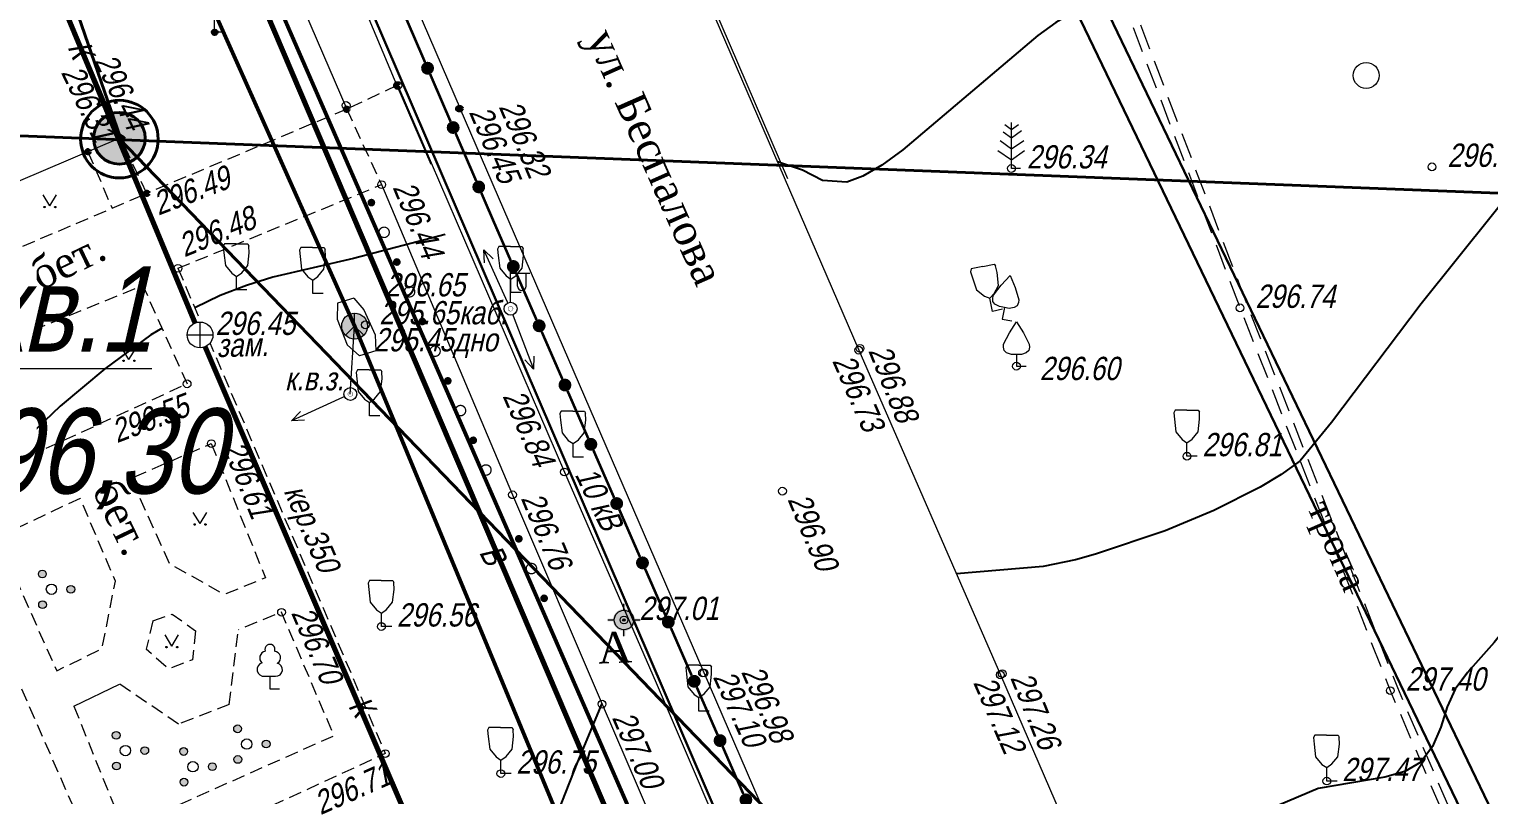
# Model space of a CAD drawing. Header units: metres. Extents: x 5191936 to 10384803, y 4968698 to 9938221.
# Drawn here: x 5192419.4 to 5192475.8, y 4968807.6 to 4968837.2 of the extents above; entities that cross this region are included whole.
import ezdxf

# ---------------------------------------------------------------- set-up
doc = ezdxf.new("R2010")
doc.units = ezdxf.units.M
doc.set_wipeout_variables(frame=1)
for name, pattern in [('COMMUN', [6, 5, -1]), ('DASHED', [0.75, 0.5, -0.25]), ('DASHEDX2', [1.5, 1, -0.5])]:
    doc.linetypes.add(name, pattern=pattern)
doc.layers.get('0').update_dxf_attribs({"lineweight": 18})
for name, color, linetype, lineweight in [('31252100', 7, 'Continuous', 18), ('51361800', 7, 'Continuous', 18), ('51472300', 7, 'Continuous', 18), ('51478610', 7, 'Continuous', 18), ('71133100', 7, 'Continuous', 18), ('71133200', 7, 'Continuous', 18), ('71133300', 7, 'Continuous', 18), ('71133600', 7, 'Continuous', 18), ('71211000', 7, 'Continuous', 18), ('82211000', 7, 'Continuous', 18), ('Commun', 7, 'Continuous', 18), ('GEO_POINTS', 7, 'Continuous', 18), ('Otm', 7, 'Continuous', 18), ('Sit', 7, 'Continuous', 18), ('Text', 7, 'Continuous', 18), ('Text_com', 7, 'Continuous', 18), ('Us_znak', 7, 'Continuous', 18), ('Us_znak_fon', 7, 'Continuous', 18), ('Рамка и сетка', 7, 'Continuous', 18)]:
    doc.layers.add(name, color=color, linetype=linetype, lineweight=lineweight)
doc.layers.add('71224000', color=7, linetype='Continuous')
doc.layers.add('R_Поверхность1_CNT-MIN', color=7, linetype='Continuous')
doc.styles.add('eskd', font='ESKD1.shx', dxfattribs={"width": 1.2, "oblique": 15})
doc.styles.get("Standard").update_dxf_attribs({"font": 'arial.ttf', "width": 0.8, "oblique": 13, "height": 0.9})
doc.styles.add('style1', font='times.ttf', dxfattribs={"height": 1})
doc.linetypes.add('KABELww_500', pattern='A,0.0001,-0.4,[131,ltypeshp.shx,S=0.4,R=90,X=0.4,Y=-0.4],0.2,[131,ltypeshp.shx,S=0.2,R=90,X=0.4,Y=-0.2],3.6,[131,ltypeshp.shx,S=0.2,R=-90,X=-0.4,Y=0.2],0.2,[131,ltypeshp.shx,S=0.4,R=-90,X=-0.4,Y=0.4],-0.8,4,-0.4', length=9.6001)
doc.linetypes.add('TEL_500', pattern='A,0.0001,-0.5,1.5,[133,ltypeshp.shx,S=0.1,R=0,X=-0.1,Y=0],1.5,-0.5', length=4.0001)
doc.linetypes.add('ПОДЗ_ЛИНИИ_СВЯЗИ', pattern='A,4.8,-0.2,[133,ltypeshp.shx,S=0.2,R=0,X=-0.2,Y=0],-0.2,4.8,-2', length=12)

# ---------------------------------------------------------------- blocks, each defined once
blk = doc.blocks.new('GAZON')
at = {"layer": 'Us_znak', "linetype": 'COMMUN', "lineweight": -2}
for points in [[(-0.233, -0.041, 1), (-0.183, -0.041, 1)], [(0.183, -0.041, 1), (0.233, -0.041, 1)]]:
    blk.add_hatch(color=0, dxfattribs=at).paths.add_polyline_path(points)
at = {"layer": 'Us_znak', "color": 0, "linetype": 'COMMUN', "lineweight": -2}
for points in [[(0, 0), (-0.26, 0.427)], [(0, 0), (0.26, 0.427)]]:
    blk.add_lwpolyline(points, dxfattribs=at)
for centre in [(-0.208, -0.041), (0.208, -0.041)]:
    blk.add_circle(centre, 0.025, dxfattribs=at)
blk = doc.blocks.new('71133200')
for p, q in [((-0.924145, 3.560442), (-1.024145, 3.360442)), ((-0.024145, 3.560442), (-0.924145, 3.560442)), ((-0.024145, 3.560442), (0.875855, 3.560442)), ((0.875855, 3.560442), (0.958164, 3.395824)), ((0.975974, 2.864397), (0.958164, 3.395824)), ((-1.024145, 3.360442), (-0.977382, 2.864397)), ((-0.977382, 2.864397), (-0.861899, 1.88241)), ((0.861899, 1.88241), (0.975974, 2.864397)), ((-0.861899, 1.88241), (-0.374616, 1.28565)), ((-0.374616, 1.28565), (0, 1.039723)), ((0, 1.039723), (0.401375, 1.321765)), ((0.401375, 1.321765), (0.861899, 1.88241)), ((0, 0), (0, 1.039723)), ((0.8, 0), (0, 0))]:
    blk.add_line(p, q)
at = {"style": 'eskd', "oblique": 14.99997778}
blk.add_attdef('Z', (1.873004, -0.239356), '', height=2, dxfattribs=at)
blk = doc.blocks.new('*U57')
at = {"layer": '82211000', "linetype": 'Continuous', "ltscale": 0.5}
for points in [[(5192429.752, 4968847.366, 1), (5192429.95, 4968846.907, 1)], [(5192430.741, 4968845.07, 1), (5192430.939, 4968844.611, 1)], [(5192431.731, 4968842.774, 1), (5192431.928, 4968842.315, 1)], [(5192432.72, 4968840.478, 1), (5192432.918, 4968840.019, 1)], [(5192433.709, 4968838.182, 1), (5192433.907, 4968837.723, 1)], [(5192434.699, 4968835.887, 1), (5192434.897, 4968835.427, 1)], [(5192435.688, 4968833.591, 1), (5192435.886, 4968833.132, 1)], [(5192436.678, 4968831.295, 1), (5192436.875, 4968830.836, 1)]]:
    blk.add_hatch(color=256, dxfattribs=at).paths.add_polyline_path(points, flags=0)
at = {"layer": '82211000', "linetype": 'Continuous', "ltscale": 0.5, "flags": 128}
blk.add_lwpolyline([(5192429.356, 4968848.284, 0.1, 0.1, 0), (5192429.752, 4968847.366, 0, 0, 0)], format="xyseb", dxfattribs=at)
at = {"layer": '82211000', "linetype": 'Continuous', "ltscale": 0.5, "const_width": 0.1}
for points in [[(5192429.95, 4968846.907), (5192430.741, 4968845.07)], [(5192430.939, 4968844.611), (5192431.731, 4968842.774)], [(5192431.928, 4968842.315), (5192432.72, 4968840.478)], [(5192432.918, 4968840.019), (5192433.709, 4968838.182)], [(5192433.907, 4968837.723), (5192434.699, 4968835.887)], [(5192434.897, 4968835.427), (5192435.688, 4968833.591)], [(5192435.886, 4968833.132), (5192436.678, 4968831.295)]]:
    blk.add_lwpolyline(points, dxfattribs=at)
at = {"layer": '82211000', "ltscale": 0.5, "const_width": 0.1}
blk.add_lwpolyline([(5192436.875, 4968830.836), (5192437.386, 4968829.652)], dxfattribs=at)
blk = doc.blocks.new('71133100')
for p, q in [((-0.39, 0.96), (0.43, 0.96)), ((0, 0.96), (0, 0)), ((0, 0), (0.75, 0))]:
    blk.add_line(p, q)
for centre, radius, start, end in [((0.01, 3.04), 0.39, 339.52, 198.62), ((-0.26, 2.38), 0.52, 101.09, 227.21), ((0.33, 2.4), 0.5, 301.87, 85.62), ((-0.44, 1.5), 0.538, 107.1058, 275.2306), ((0.46, 1.48), 0.52, 267.04, 76.7)]:
    blk.add_arc(centre, radius, start, end)
at = {"style": 'eskd', "oblique": 15}
blk.add_attdef('Z', (1.7, -0.17), '', height=2, dxfattribs=at)
blk = doc.blocks.new('71211000')
at = {"linetype": 'Continuous'}
h = blk.add_hatch(color=256, dxfattribs=at)
h.paths.add_polyline_path([(-0.39, -1.19, 1), (-0.99, -1.19, 1)])
h.paths.add_polyline_path([(-0.41, 1.18, 1), (-1.01, 1.18, 1)])
h.paths.add_polyline_path([(1.2, 0, 1), (1.8, 0, 1)])
for centre, radius in [((-0.71, 1.18), 0.3), ((0, 0), 0.4), ((1.5, 0), 0.3), ((-0.69, -1.19), 0.3)]:
    blk.add_circle(centre, radius)
blk = doc.blocks.new('KOLTEL')
at = {"layer": 'Us_znak_fon', "linetype": 'DASHEDX2', "ltscale": 10, "true_color": 0xffffff}
blk.add_hatch(color=7, dxfattribs=at).paths.add_polyline_path([(-0.524, 0, 1), (0.524, 0, 1)])
at = {"layer": 'Us_znak', "color": 0, "linetype": 'Continuous', "lineweight": -2}
for q in [(-0.354, -0.354), (0, 0.5), (0.354, -0.354)]:
    blk.add_line((0, 0), q, dxfattribs=at)
blk.add_circle((0, 0), 0.5, dxfattribs=at)
blk = doc.blocks.new('NAPR')
at = {"layer": 'Us_znak', "color": 0, "linetype": 'Continuous', "lineweight": -2}
for p in [(-0.191, 2.038), (0.189, 2.037)]:
    blk.add_line(p, (0, 2.5), dxfattribs=at)
blk.add_lwpolyline([(0, 0), (0, 2.5)], dxfattribs=at)
blk = doc.blocks.new('51472300')
for p, q in [((0, 0.5), (0, 3)), ((0, 2.75), (1.5, 2.75)), ((0.54, 1.74), (0.54, 2.75)), ((1.2, 1.74), (1.2, 2.75))]:
    blk.add_line(p, q)
at = {"color": 7}
for radius in [0.5, 0.05]:
    blk.add_circle((0, 0), radius, dxfattribs=at)
blk.add_arc((0.87, 1.75), 0.331, 182.1567, 357.8433)
at = {"oblique": 15}
blk.add_attdef('Z', (1.02, -1.37), '', height=2, dxfattribs=at)
blk = doc.blocks.new('51478610')
at = {"style": 'eskd', "oblique": 15}
blk.add_attdef('Z', (1.11, -0.78), '', height=2, dxfattribs=at)
at = {"color": 7}
blk.add_wipeout([(0.5, 0.05), (0.48, 0.15), (0.44, 0.24), (0.39, 0.32), (0.32, 0.39), (0.24, 0.44), (0.15, 0.48), (0.05, 0.5), (-0.05, 0.5), (-0.15, 0.48), (-0.24, 0.44), (-0.32, 0.39), (-0.39, 0.32), (-0.44, 0.24), (-0.48, 0.15), (-0.5, 0.05), (-0.5, -0.05), (-0.48, -0.15), (-0.44, -0.24), (-0.39, -0.32), (-0.32, -0.39), (-0.24, -0.44), (-0.15, -0.48), (-0.05, -0.5), (0.05, -0.5), (0.15, -0.48), (0.24, -0.44), (0.32, -0.39), (0.39, -0.32), (0.44, -0.24), (0.48, -0.15), (0.5, -0.05)], dxfattribs=at)
at = {"color": 7, "const_width": 0.375}
blk.add_lwpolyline([(0.01, 0.01, 1), (-0.01, -0.01, 1), (0.01, 0.01)], format="xyb", close=True, dxfattribs=at)
blk.add_circle((0, 0), 0.5)
blk = doc.blocks.new('71133300')
for p, q in [((0, 0.91), (0, 0)), ((0, 0), (0.76, 0))]:
    blk.add_line(p, q)
blk.add_lwpolyline([(0, 0.91), (-0.38, 0.91), (-0.76, 1.03), (-0.95, 1.21), (-1.01, 1.47), (-0.99, 1.69), (-0.54, 2.57), (0, 3.42), (0.54, 2.57), (0.99, 1.69), (1.01, 1.47), (0.95, 1.21), (0.76, 1.03), (0.39, 0.91)], close=True)
at = {"style": 'eskd', "oblique": 15}
blk.add_attdef('Z', (1.77, -0.69), '', height=2, dxfattribs=at)
blk = doc.blocks.new('71133600')
for p, q in [((-0.52, 3.39), (0, 3.02)), ((0, 3.02), (0.55, 3.39)), ((-0.86, 2.16), (0, 1.51)), ((0, 1.51), (0.96, 2.16))]:
    blk.add_line(p, q)
for points in [[(0.71, 0), (0, 0), (0, 3.55)], [(-0.64, 2.84), (0, 2.37), (0, 2.37), (0.78, 2.93)], [(-1.05, 1.38), (0, 0.67), (1, 1.38)]]:
    blk.add_lwpolyline(points)
at = {"style": 'eskd', "oblique": 15}
blk.add_attdef('Z', (2.03, -0.19), '', height=2, dxfattribs=at)
blk = doc.blocks.new('POINT')
at = {"layer": 'Us_znak', "linetype": 'Continuous', "lineweight": -2}
h = blk.add_hatch(color=0, dxfattribs=at)
edge = h.paths.add_edge_path()
edge.add_arc((0, 0), 0.05, 0, 360)
at = {"layer": 'Us_znak_fon', "linetype": 'Continuous', "true_color": 0xffffff}
blk.add_hatch(color=7, dxfattribs=at).paths.add_polyline_path([(-0.422, 0.05, -0.346708), (-0.05, 0.422), (-0.05, 0.625), (0.05, 0.625), (0.05, 0.422, -0.346708), (0.422, 0.05), (0.625, 0.05), (0.625, -0.05), (0.422, -0.05, -0.346708), (0.05, -0.422), (0.05, -0.625), (-0.05, -0.625), (-0.05, -0.422, -0.346708), (-0.422, -0.05), (-0.625, -0.05), (-0.625, 0.05)])
at = {"layer": 'Us_znak', "color": 0, "linetype": 'Continuous', "lineweight": -2}
for p, q in [((0, 0.375), (0, 0.625)), ((-0.625, 0), (-0.375, 0)), ((0.375, 0), (0.625, 0)), ((0, -0.625), (0, -0.375))]:
    blk.add_line(p, q, dxfattribs=at)
for radius in [0.375, 0.05]:
    blk.add_circle((0, 0), radius, dxfattribs=at)
blk = doc.blocks.new('51361800a')
at = {"style": 'eskd', "oblique": 15}
for tag, p in [('Z', (1.72, 1.4)), ('Z1', (1.72, -1)), ('Z2', (1.72, -3.4))]:
    blk.add_attdef(tag, p, '', height=2, dxfattribs=at)
at = {"color": 7}
blk.add_wipeout([(-0.1, 1), (-0.29, 0.96), (-0.47, 0.89), (-0.64, 0.78), (-0.78, 0.64), (-0.89, 0.47), (-0.96, 0.29), (-1, 0.1), (-1, -0.1), (-0.96, -0.29), (-0.89, -0.47), (-0.78, -0.64), (-0.64, -0.78), (-0.47, -0.89), (-0.29, -0.96), (-0.1, -1), (0.1, -1), (0.29, -0.96), (0.47, -0.89), (0.64, -0.78), (0.78, -0.64), (0.89, -0.47), (0.96, -0.29), (1, -0.1), (1, 0.1), (0.96, 0.29), (0.89, 0.47), (0.78, 0.64), (0.64, 0.78), (0.47, 0.89), (0.29, 0.96), (0.1, 1)], dxfattribs=at)
for p, q in [((-1, 0), (1, 0)), ((0, -1), (0, 1))]:
    blk.add_line(p, q)
blk.add_circle((0, 0), 1)
blk = doc.blocks.new('31252100a')
blk.add_circle((0, 0), 1)
blk = doc.blocks.new('*U387')
at = {"layer": '82211000', "linetype": 'Continuous', "ltscale": 0.5}
for points in [[(5192438.212, 4968827.758, 1), (5192438.012, 4968828.216, 1)], [(5192439.211, 4968825.466, 1), (5192439.011, 4968825.924, 1)], [(5192440.211, 4968823.175, 1), (5192440.011, 4968823.633, 1)], [(5192441.21, 4968820.883, 1), (5192441.01, 4968821.341, 1)], [(5192442.21, 4968818.592, 1), (5192442.01, 4968819.05, 1)], [(5192443.209, 4968816.3, 1), (5192443.009, 4968816.758, 1)], [(5192444.209, 4968814.009, 1), (5192444.009, 4968814.467, 1)], [(5192445.208, 4968811.717, 1), (5192445.008, 4968812.175, 1)], [(5192446.207, 4968809.425, 1), (5192446.008, 4968809.884, 1)], [(5192447.207, 4968807.134, 1), (5192447.007, 4968807.592, 1)], [(5192448.206, 4968804.842, 1), (5192448.006, 4968805.301, 1)], [(5192449.206, 4968802.551, 1), (5192449.006, 4968803.009, 1)], [(5192450.205, 4968800.259, 1), (5192450.005, 4968800.718, 1)], [(5192451.205, 4968797.968, 1), (5192451.005, 4968798.426, 1)]]:
    blk.add_hatch(color=256, dxfattribs=at).paths.add_polyline_path(points, flags=0)
at = {"layer": '82211000', "ltscale": 0.5}
blk.add_lwpolyline([(5192438.012, 4968828.216, 0.1, 0.1, 0), (5192437.386, 4968829.652, 0.1, 0.1, 0)], format="xyseb", dxfattribs=at)
at = {"layer": '82211000', "linetype": 'Continuous', "ltscale": 0.5}
for points in [[(5192439.011, 4968825.924, 0.1, 0.1, 0), (5192438.212, 4968827.758, 0.1, 0.1, 0)], [(5192440.011, 4968823.633, 0.1, 0.1, 0), (5192439.211, 4968825.466, 0.1, 0.1, 0)], [(5192441.01, 4968821.341, 0.1, 0.1, 0), (5192440.211, 4968823.175, 0.1, 0.1, 0)], [(5192442.01, 4968819.05, 0.1, 0.1, 0), (5192441.21, 4968820.883, 0.1, 0.1, 0)], [(5192443.009, 4968816.758, 0.1, 0.1, 0), (5192442.21, 4968818.592, 0.1, 0.1, 0)], [(5192444.009, 4968814.467, 0.1, 0.1, 0), (5192443.209, 4968816.3, 0.1, 0.1, 0)], [(5192445.008, 4968812.175, 0.1, 0.1, 0), (5192444.209, 4968814.009, 0.1, 0.1, 0)], [(5192446.008, 4968809.884, 0.1, 0.1, 0), (5192445.208, 4968811.717, 0.1, 0.1, 0)], [(5192447.007, 4968807.592, 0.1, 0.1, 0), (5192446.207, 4968809.425, 0.1, 0.1, 0)], [(5192448.006, 4968805.301, 0.1, 0.1, 0), (5192447.207, 4968807.134, 0.1, 0.1, 0)], [(5192449.006, 4968803.009, 0.1, 0.1, 0), (5192448.206, 4968804.842, 0.1, 0.1, 0)], [(5192450.005, 4968800.718, 0.1, 0.1, 0), (5192449.206, 4968802.551, 0.1, 0.1, 0)], [(5192451.005, 4968798.426, 0.1, 0.1, 0), (5192450.205, 4968800.259, 0.1, 0.1, 0)]]:
    blk.add_lwpolyline(points, format="xyseb", dxfattribs=at)
at = {"layer": '82211000', "linetype": 'Continuous', "ltscale": 0.5, "flags": 128}
blk.add_lwpolyline([(5192451.604, 4968797.051, 0.1, 0.1, 0), (5192451.205, 4968797.968, 0, 0, 0)], format="xyseb", dxfattribs=at)
blk = doc.blocks.new('*U390')
at = {"layer": '71224000', "linetype": 'Continuous', "ltscale": 0.5}
for points in [[(5192438.267, 4968817.596, 1), (5192438.385, 4968817.32, 1)], [(5192439.246, 4968815.295, 1), (5192439.363, 4968815.019, 1)]]:
    blk.add_hatch(color=256, dxfattribs=at).paths.add_polyline_path(points, flags=0)
at = {"layer": '71224000', "ltscale": 0.5, "flags": 128}
blk.add_lwpolyline([(5192438.306, 4968817.504), (5192438.326, 4968817.458)], dxfattribs=at)
at = {"layer": '71224000', "linetype": 'Continuous', "ltscale": 0.5, "const_width": 0.05}
blk.add_lwpolyline([(5192438.737, 4968816.492, 1), (5192438.893, 4968816.123, 1)], format="xyb", close=True, dxfattribs=at)
blk = doc.blocks.new('*U391')
at = {"layer": '71224000', "linetype": 'Continuous', "ltscale": 0.5}
for points in [[(5192432.565, 4968830.597, 1), (5192432.683, 4968830.321, 1)], [(5192433.55, 4968828.299, 1), (5192433.668, 4968828.023, 1)], [(5192434.535, 4968826.001, 1), (5192434.653, 4968825.725, 1)], [(5192435.52, 4968823.703, 1), (5192435.638, 4968823.427, 1)], [(5192436.505, 4968821.405, 1), (5192436.623, 4968821.13, 1)]]:
    blk.add_hatch(color=256, dxfattribs=at).paths.add_polyline_path(points, flags=0)
at = {"layer": '71224000', "ltscale": 0.5, "flags": 128}
blk.add_lwpolyline([(5192432.604, 4968830.505), (5192432.624, 4968830.459)], dxfattribs=at)
at = {"layer": '71224000', "linetype": 'Continuous', "ltscale": 0.5, "const_width": 0.05}
for points in [[(5192433.038, 4968829.494, 1), (5192433.195, 4968829.126, 1)], [(5192434.023, 4968827.196, 1), (5192434.18, 4968826.828, 1)], [(5192435.008, 4968824.898, 1), (5192435.165, 4968824.53, 1)], [(5192435.992, 4968822.6, 1), (5192436.15, 4968822.232, 1)], [(5192436.977, 4968820.302, 1), (5192437.135, 4968819.935, 1)]]:
    blk.add_lwpolyline(points, format="xyb", close=True, dxfattribs=at)

msp = doc.modelspace()

# ---------------------------------------------------------------- hatches: boundary and pattern name
at = {"layer": 'Рамка и сетка', "lineweight": 40}
h = msp.add_hatch(color=1, dxfattribs=at)
h.dxf.hatch_style = 1
h.paths.add_polyline_path([(5192423.7, 4968833.522, 0.733042), (5192421.881, 4968832.948, 0.278388), (5192422.415, 4968832.063)])
h.paths.add_polyline_path([(5192423.881, 4968832.948, 0.15404), (5192423.7, 4968833.522), (5192422.415, 4968832.063, 0.564471)])

# ---------------------------------------------------------------- linework, layer by layer
at = {"color": 192, "linetype": 'ПОДЗ_ЛИНИИ_СВЯЗИ', "lineweight": 60, "ltscale": 0.4, "const_width": 0.15, "flags": 128}
for points, elevation in [([(5192359.414, 4968975.202), (5192400.151, 4968879.163), (5192415.349, 4968862.931), (5192431.978, 4968825.684)], 290.481), ([(5192419.742, 4968859.39), (5192467.862, 4968749.101)], 295.619)]:
    msp.add_lwpolyline(points, dxfattribs=dict(at, elevation=elevation))
at = {"layer": 'Commun', "color": 1, "linetype": 'KABELww_500', "lineweight": 30, "elevation": 289.986, "flags": 128}
for points in [[(5192382.466, 4969011.289), (5192415.089, 4968933.441), (5192434.818, 4968889.937), (5192496.307, 4968762.206)], [(5192470.823, 4968955.324), (5192470.043, 4968959.241), (5192459.28, 4968956.949), (5192460.771, 4968950.247), (5192451.844, 4968948.527), (5192433.445, 4968895.36), (5192497.244, 4968762.638)], [(5192425.079, 4968855.453), (5192470.325, 4968750.235)]]:
    msp.add_lwpolyline(points, dxfattribs=at)
at = {"layer": 'Commun', "color": 32, "linetype": 'COMMUN', "ltscale": 0.7, "const_width": 0.2, "flags": 128}
msp.add_lwpolyline([(5192413.603, 4968855.148), (5192425.998, 4968825.342)], dxfattribs=at)
at = {"layer": 'Commun', "color": 106, "linetype": 'COMMUN', "ltscale": 0.7, "const_width": 0.2, "elevation": 295.736, "flags": 128}
msp.add_lwpolyline([(5192423.269, 4968850.237), (5192466.623, 4968748.53)], dxfattribs=at)
at = {"layer": 'GEO_POINTS', "color": 1}
for points, elevation in [([(5192433.646, 4968834.986), (5192433.646, 4968834.986)], 296.379), ([(5192431.649, 4968834.216), (5192431.649, 4968834.216)], 296.328), ([(5192457.376, 4968831.78), (5192457.376, 4968831.78)], 296.336), ([(5192473.638, 4968831.842), (5192473.638, 4968831.842)], 296.859), ([(5192433.021, 4968831.155), (5192433.021, 4968831.155)], 296.436), ([(5192425.145, 4968827.918), (5192425.145, 4968827.918)], 296.482), ([(5192466.214, 4968826.389), (5192466.214, 4968826.389)], 296.736), ([(5192432.39, 4968825.733), (5192432.39, 4968825.733)], 296.654), ([(5192425.998, 4968825.342), (5192425.998, 4968825.342)], 296.449), ([(5192451.471, 4968824.754), (5192451.471, 4968824.754)], 296.733), ([(5192451.517, 4968824.822), (5192451.517, 4968824.822)], 296.884), ([(5192457.57, 4968824.134), (5192457.57, 4968824.134)], 296.602), ([(5192425.499, 4968823.45), (5192425.499, 4968823.45)], 296.548), ([(5192426.435, 4968821.141), (5192426.435, 4968821.141)], 296.608), ([(5192464.164, 4968820.652), (5192464.164, 4968820.652)], 296.811), ([(5192440.091, 4968820.039), (5192440.091, 4968820.039)], 296.84), ([(5192448.521, 4968819.302), (5192448.521, 4968819.302)], 296.897), ([(5192438.083, 4968819.161), (5192438.083, 4968819.161)], 296.764), ([(5192429.151, 4968814.618), (5192429.151, 4968814.618)], 296.697), ([(5192442.391, 4968814.319), (5192442.391, 4968814.319)], 297.012), ([(5192433.014, 4968814.065), (5192433.014, 4968814.065)], 296.557), ([(5192445.431, 4968812.276), (5192445.431, 4968812.276)], 297.101), ([(5192445.488, 4968812.269), (5192445.488, 4968812.269)], 296.976), ([(5192456.948, 4968812.198), (5192456.948, 4968812.198)], 297.121), ([(5192457.019, 4968812.246), (5192457.019, 4968812.246)], 297.263), ([(5192472.024, 4968811.589), (5192472.024, 4968811.589)], 297.397), ([(5192441.545, 4968811.065), (5192441.545, 4968811.065)], 297.001), ([(5192433.163, 4968809.153), (5192433.163, 4968809.153)], 296.705), ([(5192437.632, 4968808.379), (5192437.632, 4968808.379)], 296.75), ([(5192469.57, 4968808.089), (5192469.57, 4968808.089)], 297.474)]:
    msp.add_lwpolyline(points, dxfattribs=dict(at, elevation=elevation))
at = {"layer": 'GEO_POINTS', "lineweight": 60}
for centre in [(5192426.562, 4968837.046, 296.253), (5192433.609, 4968834.984, 296.399), (5192431.669, 4968834.07, 296.342), (5192436.006, 4968834.09, 296.449), (5192436.055, 4968834.095, 296.322), (5192422.923, 4968832.966, 296.309), (5192422.985, 4968832.924, 296.439), (5192421.666, 4968832.425, 296.313), (5192423.942, 4968830.818, 296.494)]:
    msp.add_circle(centre, 0.06, dxfattribs=at)
at = {"layer": 'GEO_POINTS', "color": 1}
for centre in [(5192433.646, 4968834.986, 296.379), (5192431.649, 4968834.216, 296.328), (5192457.376, 4968831.78, 296.336), (5192473.638, 4968831.842, 296.859), (5192433.021, 4968831.155, 296.436), (5192425.145, 4968827.918, 296.482), (5192466.214, 4968826.389, 296.736), (5192425.998, 4968825.342, 296.449), (5192432.39, 4968825.733, 296.654), (5192451.471, 4968824.754, 296.733), (5192451.517, 4968824.822, 296.884), (5192457.57, 4968824.134, 296.602), (5192425.499, 4968823.45, 296.548), (5192426.435, 4968821.141, 296.608), (5192464.164, 4968820.652, 296.811), (5192440.091, 4968820.039, 296.84), (5192438.083, 4968819.161, 296.764), (5192448.521, 4968819.302, 296.897), (5192429.151, 4968814.618, 296.697), (5192433.014, 4968814.065, 296.557), (5192442.391, 4968814.319, 297.012), (5192445.431, 4968812.276, 297.101), (5192445.488, 4968812.269, 296.976), (5192456.948, 4968812.198, 297.121), (5192457.019, 4968812.246, 297.263), (5192472.024, 4968811.589, 297.397), (5192441.545, 4968811.065, 297.001), (5192433.163, 4968809.153, 296.705), (5192437.632, 4968808.379, 296.75), (5192469.57, 4968808.089, 297.474)]:
    msp.add_circle(centre, 0.15, dxfattribs=at)
at = {"layer": 'R_Поверхность1_CNT-MIN', "color": 32}
for points, elevation in [([(5192504.894, 4968856.119), (5192501.113, 4968846.35), (5192500.577, 4968844.345), (5192499.765, 4968842.536), (5192499.191, 4968841.198), (5192498.167, 4968839.742), (5192496.349, 4968836.875), (5192487.217, 4968827.449), (5192476.046, 4968813.447), (5192475.017, 4968812.293), (5192474.54, 4968811.649), (5192474.224, 4968810.956), (5192473.974, 4968810.17), (5192473.662, 4968809.428), (5192473.212, 4968808.817), (5192472.585, 4968808.463), (5192471.81, 4968808.242), (5192469.235, 4968807.806), (5192460.513, 4968804.107), (5192460.467, 4968804.078)], 297.5), ([(5192489.974, 4968847.463), (5192473.216, 4968826.545), (5192469.751, 4968821.955), (5192468.535, 4968820.475), (5192467.804, 4968819.951), (5192466.992, 4968819.454), (5192465.203, 4968818.548), (5192463.317, 4968817.769), (5192460.632, 4968816.866), (5192459.85, 4968816.642), (5192458.609, 4968816.381), (5192455.245, 4968816.102)], 297), ([(5192462.377, 4968839.186), (5192462.052, 4968838.568), (5192461.722, 4968838.181), (5192461.272, 4968838.069), (5192460.58, 4968837.939), (5192459.686, 4968837.756), (5192459.096, 4968837.425), (5192458.394, 4968836.918), (5192453.179, 4968832.495), (5192452.367, 4968831.911), (5192451.635, 4968831.482), (5192451.007, 4968831.247), (5192450.074, 4968831.313), (5192449.301, 4968831.717), (5192448.328, 4968832.03)], 296.5), ([(5192435.472, 4968829.23), (5192431.937, 4968828.292), (5192428.814, 4968827.57), (5192427.79, 4968827.256), (5192426.783, 4968826.87), (5192425.798, 4968826.39)], 296.5), ([(5192424.529, 4968825.606), (5192424.101, 4968825.342), (5192422.312, 4968824.036), (5192420.585, 4968822.593), (5192419.075, 4968821.135), (5192418.45, 4968820.439), (5192418.183, 4968820.096)], 296.5), ([(5192441.545, 4968811.065), (5192441.545, 4968811.065), (5192441.533, 4968811.092), (5192440.594, 4968808.828), (5192439.215, 4968805.331), (5192438.592, 4968804.084), (5192434.811, 4968797.87), (5192433.007, 4968795.41), (5192432.109, 4968794.409), (5192431.236, 4968793.634), (5192430.405, 4968793.141), (5192429.632, 4968792.986)], 297)]:
    msp.add_lwpolyline(points, dxfattribs=dict(at, elevation=elevation))
at = {"layer": 'Sit', "flags": 128}
for points, elevation in [([(5192427.28, 4968880.964), (5192435.424, 4968862.1), (5192444.889, 4968840.285), (5192448.71, 4968831.388), (5192448.71, 4968831.388)], 294.85), ([(5192425.373, 4968848.677), (5192431.669, 4968834.07), (5192431.669, 4968834.07)], 295.883), ([(5192427.721, 4968849.03), (5192433.609, 4968834.984), (5192434.918, 4968831.943)], 295.875), ([(5192430.093, 4968847.929), (5192436.055, 4968834.095), (5192436.055, 4968834.095)], 295.885), ([(5192422.923, 4968832.966), (5192412.006, 4968828.306)], 295.885)]:
    msp.add_lwpolyline(points, dxfattribs=dict(at, elevation=elevation))
at = {"layer": 'Sit', "elevation": 295.885, "flags": 128}
msp.add_lwpolyline([(5192430.093, 4968847.929, 0.300387), (5192425.373, 4968848.677), (5192418.908, 4968846.151, 0.315214), (5192418.524, 4968843.425), (5192422.923, 4968832.966)], format="xyb", dxfattribs=at)
at = {"layer": 'Sit'}
for points, elevation in [([(5192441.784, 4968847.178), (5192451.471, 4968824.754), (5192456.948, 4968812.198), (5192462.682, 4968798.966), (5192466.036, 4968791.178), (5192472.247, 4968776.792), (5192482.229, 4968753.754)], 296.015), ([(5192433.646, 4968834.986), (5192440.091, 4968820.039), (5192443.639, 4968811.886), (5192450.575, 4968795.697), (5192456.257, 4968782.489), (5192457.556, 4968783.015)], 296.379), ([(5192433.021, 4968831.155), (5192438.083, 4968819.161), (5192441.545, 4968811.065), (5192448.548, 4968794.79), (5192448.548, 4968794.79)], 296.436), ([(5192431.943, 4968826.764), (5192431.314, 4968826.577)], 296.529), ([(5192431.943, 4968826.764), (5192432.332, 4968826.312), (5192432.768, 4968825.34), (5192432.797, 4968824.723), (5192432.167, 4968824.536)], 296.529), ([(5192431.314, 4968826.577), (5192431.297, 4968825.954), (5192431.683, 4968824.961), (5192432.167, 4968824.536), (5192432.167, 4968824.536)], 296.529), ([(5192421.12, 4968810.981), (5192422.881, 4968811.842)], 296.588)]:
    msp.add_lwpolyline(points, dxfattribs=dict(at, elevation=elevation))
at = {"layer": 'Sit', "linetype": 'DASHEDX2', "elevation": 296.46, "flags": 128}
for points in [[(5192462.361, 4968837.339), (5192466.494, 4968826.498), (5192472.301, 4968811.703), (5192476.306, 4968802.366), (5192480.803, 4968789.571), (5192485.768, 4968774.592), (5192489.332, 4968762.34)], [(5192462.08, 4968837.232), (5192466.214, 4968826.389), (5192472.024, 4968811.589), (5192476.027, 4968802.257), (5192480.519, 4968789.474), (5192485.482, 4968774.503), (5192489.044, 4968762.256)]]:
    msp.add_lwpolyline(points, dxfattribs=at)
at = {"layer": 'Sit', "linetype": 'DASHED', "flags": 128}
for points, elevation in [([(5192433.609, 4968834.984), (5192431.669, 4968834.07)], 295.875), ([(5192431.669, 4968834.07), (5192423.942, 4968830.818)], 295.883), ([(5192431.669, 4968834.07), (5192433.021, 4968831.155)], 295.875), ([(5192423.942, 4968830.818), (5192422.923, 4968832.966)], 295.281), ([(5192421.666, 4968832.425), (5192422.596, 4968830.244)], 296.313), ([(5192425.145, 4968827.918), (5192433.021, 4968831.155)], 296.482), ([(5192412.936, 4968826.125), (5192423.942, 4968830.818)], 295.281), ([(5192425.145, 4968827.918), (5192433.163, 4968809.153), (5192424.184, 4968805.023), (5192430.667, 4968790.698), (5192438.663, 4968772.88)], 296.482), ([(5192415.384, 4968823.834), (5192423.785, 4968827.257), (5192425.499, 4968823.45), (5192417.276, 4968819.681), (5192415.384, 4968823.834)], 296.421), ([(5192422.618, 4968803.629), (5192414.218, 4968822.803), (5192412.891, 4968821.227)], 296.733), ([(5192426.435, 4968821.141), (5192428.525, 4968815.95), (5192426.932, 4968815.305), (5192424.819, 4968816.499), (5192423.335, 4968819.801), (5192426.435, 4968821.141)], 296.608), ([(5192421.363, 4968819.023), (5192418.162, 4968817.511), (5192420.457, 4968812.351), (5192422.212, 4968813.21), (5192422.725, 4968815.821), (5192421.363, 4968819.023)], 296.551), ([(5192421.12, 4968810.981), (5192423.039, 4968806.226), (5192431.176, 4968809.844), (5192429.151, 4968814.618), (5192427.483, 4968813.944)], 296.588), ([(5192424.178, 4968814.285), (5192423.917, 4968813.19), (5192423.917, 4968813.19), (5192423.917, 4968813.19)], 296.624), ([(5192424.178, 4968814.285), (5192424.924, 4968814.548), (5192425.827, 4968813.899)], 296.624), ([(5192425.827, 4968813.899), (5192425.706, 4968812.78), (5192424.784, 4968812.422), (5192423.917, 4968813.19)], 296.676), ([(5192427.127, 4968811.045), (5192427.483, 4968813.944)], 296.698), ([(5192425.172, 4968810.293), (5192422.881, 4968811.842)], 296.682), ([(5192427.127, 4968811.045), (5192425.172, 4968810.293)], 296.698)]:
    msp.add_lwpolyline(points, dxfattribs=dict(at, elevation=elevation))
at = {"layer": 'Sit', "elevation": 297.946}
msp.add_lwpolyline([(5192452.303, 4968777.216, 0.185644), (5192457.556, 4968783.015, 0.302059), (5192457.425, 4968784.885), (5192452.077, 4968797.023), (5192445.488, 4968812.269), (5192436.055, 4968834.095)], format="xyb", dxfattribs=at)
at = {"layer": 'Рамка и сетка', "color": 1, "lineweight": 40, "elevation": 295.281}
msp.add_lwpolyline([(5192422.923, 4968832.966), (5192365.319, 4968999.835), (5192300.683, 4969167.591), (5192169.702, 4969127.636), (5192163.544, 4969126.083)], dxfattribs=at)
at = {"layer": 'Рамка и сетка', "color": 1, "lineweight": 40}
for centre, radius in [((5192422.88, 4968832.916, 276.066), 1.5), ((5192422.881, 4968832.948, 276.066), 1)]:
    msp.add_circle(centre, radius, dxfattribs=at)

# ---------------------------------------------------------------- block references
at = {"layer": '31252100', "color": 7, "xscale": 0.5, "yscale": 0.5, "zscale": 0.5}
msp.add_blockref('31252100a', (5192471.095, 4968835.377), dxfattribs=at)
at = {"layer": '51472300', "color": 0, "xscale": 0.5, "yscale": 0.5, "zscale": 0.5}
msp.add_blockref('51472300', (5192438.008, 4968826.356, 296.518), dxfattribs=at)
at = {"layer": '71133100', "color": 0, "xscale": 0.5, "yscale": 0.5, "zscale": 0.5}
msp.add_blockref('71133100', (5192428.697, 4968811.661, 296.053), dxfattribs=at)
at = {"layer": '71133200', "color": 7, "xscale": 0.5, "yscale": 0.5, "zscale": 0.5}
msp.add_blockref('71133200', (5192426.562, 4968837.046, 296.253), dxfattribs=at)
at = {"layer": '71133200', "color": 0, "xscale": 0.5, "yscale": 0.5, "zscale": 0.5}
for p in [(5192427.411, 4968827.082, 296.561), (5192430.358, 4968826.946, 296.399), (5192438.02, 4968826.98, 296.558), (5192432.55, 4968822.213, 296.517), (5192440.427, 4968820.62, 296.162), (5192464.164, 4968820.652, 296.811), (5192433.014, 4968814.065, 296.557), (5192445.293, 4968810.798, 297.068), (5192437.632, 4968808.379, 296.75), (5192469.57, 4968808.089, 297.474)]:
    msp.add_blockref('71133200', p, dxfattribs=at)
at = {"layer": '71133200', "color": 0, "xscale": 0.5, "yscale": 0.5, "zscale": 0.5, "rotation": 11.9901894670802}
msp.add_blockref('71133200', (5192456.645, 4968826.25, 296.617), dxfattribs=at)
at = {"layer": '71133300', "color": 0, "xscale": 0.5, "yscale": 0.5, "zscale": 0.5, "rotation": 349.7110487565927}
msp.add_blockref('71133300', (5192457.021, 4968825.958, 296.518), dxfattribs=at)
at = {"layer": '71133300', "color": 0, "xscale": 0.5, "yscale": 0.5, "zscale": 0.5}
msp.add_blockref('71133300', (5192457.57, 4968824.134, 296.602), dxfattribs=at)
at = {"layer": '71133600', "color": 0, "xscale": 0.5, "yscale": 0.5, "zscale": 0.5}
msp.add_blockref('71133600', (5192457.376, 4968831.78, 296.336), dxfattribs=at)
at = {"layer": '71211000', "color": 0, "xscale": 0.5, "yscale": 0.5, "zscale": 0.5}
for p in [(5192420.254, 4968815.505, 296.559), (5192427.805, 4968809.521, 296.694), (5192423.111, 4968809.269, 296.567), (5192425.723, 4968808.644, 296.653)]:
    msp.add_blockref('71211000', p, dxfattribs=at)
at = {"layer": '71224000'}
for name in ['*U391', '*U390']:
    msp.add_blockref(name, (0, 0), dxfattribs=at)
at = {"layer": '82211000', "color": 7}
msp.add_blockref('*U57', (0, 0), dxfattribs=at)
at = {"layer": 'Sit', "color": 7, "linetype": 'Continuous'}
msp.add_blockref('GAZON', (5192420.193, 4968830.329), dxfattribs=at)
at = {"layer": 'Sit', "linetype": 'Continuous'}
for rotation in [24.37819073987515, 200.8855815082542]:
    msp.add_blockref('NAPR', (5192438.008, 4968826.356, 296.518), dxfattribs=dict(at, rotation=rotation))
for name, p in [('KOLTEL', (5192431.978, 4968825.684)), ('POINT', (5192442.391, 4968814.319, 297.012))]:
    msp.add_blockref(name, p, dxfattribs=at)
at = {"layer": 'Sit'}
for p in [(5192423.25, 4968824.386), (5192425.999, 4968818.055), (5192424.907, 4968813.312)]:
    msp.add_blockref('GAZON', p, dxfattribs=at)
at = {"layer": 'Sit', "linetype": 'Continuous', "xscale": -1, "rotation": 114.615899538735}
msp.add_blockref('NAPR', (5192431.814, 4968823.062, 296.505), dxfattribs=at)

# ---------------------------------------------------------------- texts
at = {"layer": 'GEO_POINTS', "oblique": 13, "width": 0.8}
for s, p in [('296.34', (5192457.976, 4968831.78, 296.336)), ('296.86', (5192474.238, 4968831.842, 296.859)), ('296.65', (5192433.171, 4968826.833, 478.787)), ('296.74', (5192466.814, 4968826.389, 296.736)), ('296.45', (5192426.598, 4968825.342, 296.449)), ('295.45дно', (5192432.731, 4968824.705, 293.899)), ('296.60', (5192458.471, 4968823.597, 296.602)), ('296.81', (5192464.764, 4968820.652, 296.811)), ('296.56', (5192433.614, 4968814.065, 296.557)), ('297.01', (5192442.991, 4968814.319, 297.012)), ('297.40', (5192472.624, 4968811.589, 297.397)), ('296.75', (5192438.232, 4968808.379, 296.75)), ('297.47', (5192470.17, 4968808.089, 297.474))]:
    msp.add_text(s, height=0.9, dxfattribs=at).set_placement(p)
for s, rotation, p in [('296.44', 292.4336, (5192433.438, 4968831.053, 296.436)), ('296.48', 22.3444, (5192425.393, 4968828.338, 296.482)), ('296.73', 293.5669, (5192450.433, 4968824.343, 296.733)), ('296.88', 291.6819, (5192451.831, 4968824.736, 296.884)), ('296.55', 20.772, (5192422.783, 4968821.153, 296.548)), ('296.84', 293.5166, (5192437.689, 4968822.982, 296.84)), ('296.61', 291.9299, (5192426.856, 4968821.016, 296.608)), ('кер.350', 293.2594, (5192429.223, 4968819.31)), ('296.76', 292.4734, (5192438.396, 4968819.028, 296.764)), ('296.90', 292.2736, (5192448.707, 4968818.986, 296.897)), ('296.70', 292.9828, (5192429.511, 4968814.597, 296.647)), ('297.10', 294.2711, (5192445.82, 4968812.121, 297.101)), ('296.98', 293.3746, (5192446.912, 4968812.316, 296.976)), ('297.12', 293.4282, (5192455.886, 4968811.9, 297.121)), ('297.26', 292.0682, (5192457.32, 4968812.086, 297.263)), ('297.00', 293.2824, (5192441.917, 4968810.546, 297.001)), ('296.71', 23.8245, (5192430.657, 4968806.766, 296.705))]:
    msp.add_text(s, height=0.9, rotation=rotation, dxfattribs=at).set_placement(p)
at = {"layer": 'Otm', "oblique": 13, "width": 0.8}
for s, rotation, p in [('296.44', 295.4737, (5192421.889, 4968835.953, 296.439)), ('296.31', 295.4737, (5192420.61, 4968835.497, 296.309)), ('296.45', 292.9258, (5192436.388, 4968833.963, 296.449)), ('296.32', 292.9258, (5192437.54, 4968834.171, 296.322)), ('296.49', 21.1004, (5192424.388, 4968829.952, 296.494))]:
    msp.add_text(s, height=0.9, rotation=rotation, dxfattribs=at).set_placement(p)
at = {"layer": 'Text', "style": 'style1'}
for s, height, rotation, p in [('ул. Беспалова', 1.2, 293.918, (5192440.912, 4968836.844, -285.22)), ('бет.', 1.2, 25.7353, (5192419.798, 4968827.031, -296.846)), ('бет.', 1.2, 295.7353, (5192421.796, 4968819.372, -0.295)), ('тропа', 1, 293.5642, (5192468.804, 4968818.672, -296.436)), ('А', 1.2, 2.134, (5192441.408, 4968812.631))]:
    msp.add_text(s, height=height, rotation=rotation, dxfattribs=at).set_placement(p)
at = {"layer": 'Text_com', "oblique": 13, "width": 0.8}
for s, rotation, p in [('К', 292.5288, (5192420.863, 4968836.486, 1170.457)), ('В', 296.7578, (5192436.775, 4968816.941, 282.899)), ('К', 303.3945, (5192431.703, 4968810.987))]:
    msp.add_text(s, height=0.9, rotation=rotation, dxfattribs=at).set_placement(p)
at = {"layer": 'Text_com', "color": 1, "oblique": 13, "width": 0.8}
msp.add_text('10 кВ ', height=0.9, rotation=295.6548, dxfattribs=at).set_placement((5192440.478, 4968819.949, 568.007))

# ---------------------------------------------------------------- next in the draw order: block references
at = {"layer": '51478610', "xscale": 0.5, "yscale": 0.5, "zscale": 0.5}
for p in [(5192438.008, 4968826.356, 296.518), (5192431.812, 4968823.058, 296.505)]:
    msp.add_blockref('51478610', p, dxfattribs=at)

# ---------------------------------------------------------------- next in the draw order: linework, layer by layer
at = {"color": 192, "linetype": 'ПОДЗ_ЛИНИИ_СВЯЗИ', "lineweight": 60, "ltscale": 0.4, "const_width": 0.15, "flags": 128}
msp.add_lwpolyline([(5192431.978, 4968825.684), (5192454.39, 4968771.655)], dxfattribs=at)
at = {"layer": 'Commun', "linetype": 'TEL_500', "elevation": 296.505, "flags": 128}
msp.add_lwpolyline([(5192431.805, 4968823.052), (5192431.978, 4968825.684)], dxfattribs=at)
at = {"layer": 'Commun', "color": 32, "linetype": 'COMMUN', "const_width": 0.2, "elevation": 297.85, "flags": 128}
msp.add_lwpolyline([(5192445.463, 4968779.967), (5192425.998, 4968825.342)], dxfattribs=at)

# ---------------------------------------------------------------- next in the draw order: block references
at = {"layer": '82211000'}
msp.add_blockref('*U387', (0, 0), dxfattribs=at)

# ---------------------------------------------------------------- next in the draw order: texts
at = {"layer": 'GEO_POINTS', "oblique": 13, "width": 0.8}
msp.add_text('295.65каб.', height=0.9, dxfattribs=at).set_placement((5192432.933, 4968825.753, 478.787))
at = {"layer": 'Text_com', "oblique": 13, "width": 0.8}
msp.add_text('к.в.з.', height=0.9, dxfattribs=at).set_placement((5192429.278, 4968823.198, -300.07))

# ---------------------------------------------------------------- next in the draw order: block references
at = {"layer": '51361800', "color": 0, "xscale": 0.5, "yscale": 0.5, "zscale": 0.5}
msp.add_blockref('51361800a', (5192425.998, 4968825.342, 296.449), dxfattribs=at)

# ---------------------------------------------------------------- next in the draw order: texts
at = {"layer": 'GEO_POINTS', "oblique": 13, "width": 0.8}
msp.add_text('зам.', height=0.9, rotation=1.3502, dxfattribs=at).set_placement((5192426.653, 4968824.483))

# ---------------------------------------------------------------- next in the draw order: texts
at = {"color": 1, "lineweight": 20, "insert": (5192415.664, 4968827.99), "char_height": 3.2921, "attachment_point": 1, "bg_fill": 3, "box_fill_scale": 1, "bg_fill_color": 256, "bg_fill_transparency": 0}
msp.add_mtext_dynamic_manual_height_columns('{\\Lскв.1}\\P296,30', width=4.01403, gutter_width=12.5, heights=[0], dxfattribs=at)

# ---------------------------------------------------------------- next in the draw order: linework, layer by layer
at = {"layer": 'Рамка и сетка', "color": 1, "lineweight": 40}
for p, q in [((5192588.623, 4968826.471), (5192411.85, 4968833.324, 296.309)), ((5192422.868, 4968832.942, 295.885), (5192466.224, 4968787.995, 98.766))]:
    msp.add_line(p, q, dxfattribs=at)

doc.saveas('drawing.dxf')
